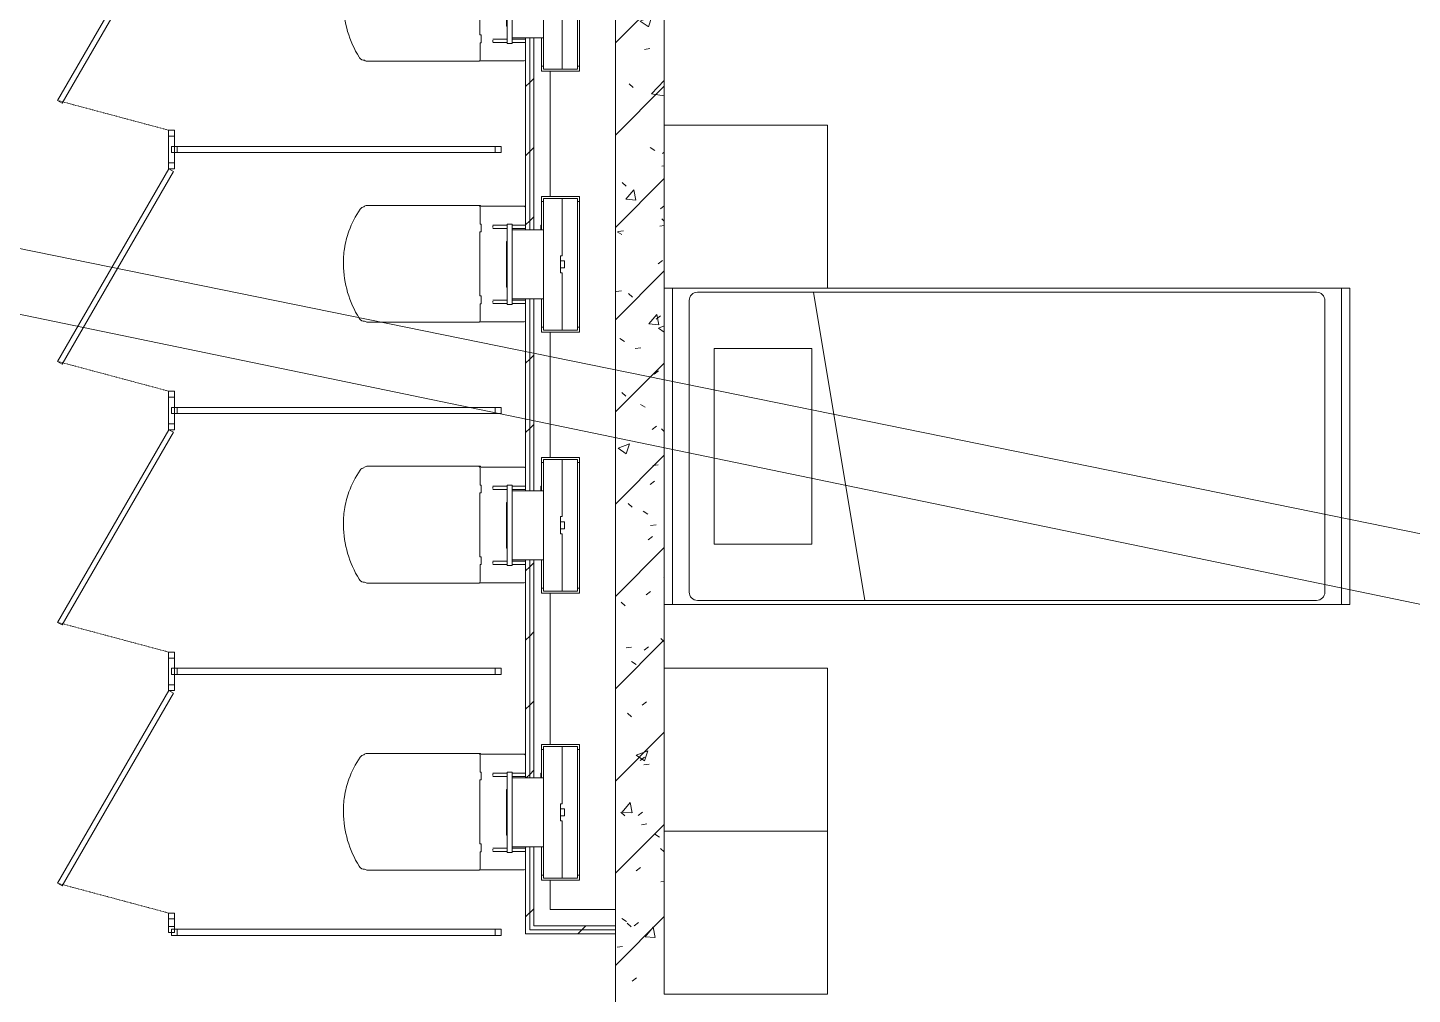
# Model space of a CAD drawing. Header units: millimetres. Extents: x -515342 to 330399, y -224905 to 507333.
# Drawn here: x -372567 to -368325, y 386229 to 389193 of the extents above; entities that cross this region are included whole.
import ezdxf

# ---------------------------------------------------------------- set-up
doc = ezdxf.new("R2010")
doc.units = ezdxf.units.MM
doc.linetypes.add('ASVP_Невидимые', pattern=[5, 3, -2])
for name, color, linetype, lineweight in [('Витраж', 7, 'Continuous', 0), ('Мебель', 7, 'Continuous', 0), ('Обобщенные модели', 7, 'Continuous', 0), ('Панели витража', 7, 'Continuous', 0), ('Сантехника', 7, 'Continuous', 0), ('Стены внутренние', 7, 'Continuous', 0), ('Стены отделка', 7, 'Continuous', 0), ('Стены перегородки', 7, 'Continuous', 0), ('Стены штриховка', 7, 'Continuous', 0), ('экспертиза ДУ', 1, 'Continuous', 0)]:
    doc.layers.add(name, color=color, linetype=linetype, lineweight=lineweight)
pattern_1 = [(45, (-374461.89, 375834.49), (-106.066, 106.066), [])]

# ---------------------------------------------------------------- blocks, each defined once
blk = doc.blocks.new('Кровать-Больница - 0970 x 2100 мм-8734026-О_АР_П_4__10_050_План 4 этажа')
at = {"layer": 'Мебель'}
for p, q in [((-76.5, 659), (-76.5, 633.6)), ((893.5, 659), (893.5, 633.6)), ((-76.5, 633.6), (-76.5, -1415.6)), ((-76.5, 633.6), (893.5, 633.6)), ((893.5, -1415.6), (893.5, 633.6)), ((-63.8, -1339.4), (-63.8, 557.4)), ((-38.4, 582.8), (855.4, 582.8)), ((880.8, -1339.4), (880.8, 557.4)), ((108.5, 506.6), (108.5, 206.6)), ((108.5, 506.6), (708.5, 506.6)), ((708.5, 506.6), (708.5, 206.6)), ((880.8, 201.8), (-63.8, 45.1)), ((108.5, 206.6), (708.5, 206.6)), ((-38.4, -1364.8), (855.4, -1364.8)), ((-76.5, -1415.6), (-76.5, -1441)), ((-76.5, -1415.6), (893.5, -1415.6)), ((-76.5, -1441), (893.5, -1441)), ((893.5, -1415.6), (893.5, -1441))]:
    blk.add_line(p, q, dxfattribs=at)
for centre, start, end in [((-38.4, 557.4), 90, 180), ((855.4, 557.4), 360, 90), ((-38.4, -1339.4), 180, 270), ((855.4, -1339.4), 270, 0)]:
    blk.add_arc(centre, 25.4, start, end, dxfattribs=at)
blk = doc.blocks.new('Прикроватная тумба - Прикроватная тумба-8750228-О_АР_П_4__10_050_План 4 этажа')
at = {"layer": 'Мебель'}
for p, q in [((0, 0), (0, -500)), ((0, -500), (500, -500))]:
    blk.add_line(p, q, dxfattribs=at)
blk = doc.blocks.new('Гардероб встроенный - Шкаф для одежды-8752862-О_АР_П_4__10_050_План 4 этажа')
at = {"layer": 'Мебель'}
for p, q in [((500, 500), (0, 500)), ((0, 500), (0, 0)), ((500, 0), (500, 500)), ((0, 0), (500, 0))]:
    blk.add_line(p, q, dxfattribs=at)
blk = doc.blocks.new('Прямоугольный импост - ASVP_ПерегородкаСантехническая_Профиль_18х19мм-9141849-О_АР_П_4__10_050_План 4 этажа')
at = {"layer": 'Витраж'}
for p, q in [((-18, -9.5), (-18, 9.5)), ((-18, 9.5), (0, 9.5)), ((0, 9.5), (0, -9.5)), ((0, -9.5), (-18, -9.5))]:
    blk.add_line(p, q, dxfattribs=at)
blk = doc.blocks.new('ASVP_ПерегородкаСантехническая_Панель - ASVP_ПанельСантехническая_ЛДСП16мм-9055899-О_АР_П_4__10_050_План 4 этажа')
at = {"layer": 'Панели витража'}
for p, q in [((41, 9.5), (-41, 9.5)), ((-41, 9.5), (-41, -9.5)), ((41, -9.5), (41, 9.5)), ((-41, -9.5), (41, -9.5))]:
    blk.add_line(p, q, dxfattribs=at)
blk = doc.blocks.new('Прямоугольный импост - ASVP_ПерегородкаСантехническая_Профиль_18х19мм-8968557-О_АР_П_4__10_050_План 4 этажа')
at = {"layer": 'Витраж'}
for p, q in [((-9, -9.5), (-9, 9.5)), ((-9, 9.5), (9, 9.5)), ((9, 9.5), (9, -9.5)), ((9, -9.5), (-9, -9.5))]:
    blk.add_line(p, q, dxfattribs=at)
blk = doc.blocks.new('ASVP_ПерегородкаСантехническая_Дверь - ASVP_ДверьСантехническая_Л-8879854-О_АР_П_4__10_050_План 4 этажа')
at = {"layer": 'Панели витража'}
for p, q in [((-341, -8), (-333, 5.9)), ((257.6, -335.1), (-333, 5.9)), ((249.6, -349), (-341, -8)), ((249.6, -349), (257.6, -335.1))]:
    blk.add_line(p, q, dxfattribs=at)
at = {"layer": 'Панели витража', "linetype": 'ASVP_Невидимые'}
blk.add_line((341, -8), (249.6, -349), dxfattribs=at)
blk = doc.blocks.new('ASVP_ПерегородкаСантехническая_Панель - ASVP_ПанельСантехническая_ЛДСП16мм-8879601-О_АР_П_4__10_050_План 4 этажа')
at = {"layer": 'Панели витража'}
for p, q in [((11.5, 9.5), (-11.5, 9.5)), ((-11.5, 9.5), (-11.5, -9.5)), ((11.5, -9.5), (11.5, 9.5)), ((-11.5, -9.5), (11.5, -9.5))]:
    blk.add_line(p, q, dxfattribs=at)
blk = doc.blocks.new('ASVP_ПерегородкаСантехническая_Панель - ASVP_ПанельСантехническая_ЛДСП16мм-10251234-О_АР_П_4__10_050_План 4 этажа')
at = {"layer": 'Панели витража'}
for p, q in [((487, 9.5), (-487, 9.5)), ((-487, 9.5), (-487, -9.5)), ((487, -9.5), (487, 9.5)), ((-487, -9.5), (487, -9.5))]:
    blk.add_line(p, q, dxfattribs=at)
blk = doc.blocks.new('Прямоугольный импост - ASVP_ПерегородкаСантехническая_Профиль_18х19мм-8833912-О_АР_П_4__10_050_План 4 этажа')
at = {"layer": 'Витраж'}
for p, q in [((-18, -9.5), (-18, 9.5)), ((-18, 9.5), (0, 9.5)), ((0, 9.5), (0, -9.5)), ((0, -9.5), (-18, -9.5))]:
    blk.add_line(p, q, dxfattribs=at)
blk = doc.blocks.new('Прямоугольный импост - ASVP_ПерегородкаСантехническая_Профиль_18х19мм-8833913-О_АР_П_4__10_050_План 4 этажа')
at = {"layer": 'Витраж'}
for p, q in [((0, 9.5), (-18, 9.5)), ((-18, 9.5), (-18, -9.5)), ((0, -9.5), (0, 9.5)), ((-18, -9.5), (0, -9.5))]:
    blk.add_line(p, q, dxfattribs=at)
blk = doc.blocks.new('ВК_01_Инсталляция с унитазом Geberit - 400_74_Geberit_Duofix_H112_Sigma_12_cm_ready_for_support_handles-V107-О_АР_П_4__10_050_План 4 этажа')
at = {"layer": 'Обобщенные модели'}
for p, q in [((-178.4, -3.7), (-178.4, -136.8)), ((176, -138), (176, -3.9)), ((-180.8, -139.6), (-180.8, -486.2)), ((-178.2, -140.3), (-180.8, -142.9)), ((-175.1, -139.6), (-123.3, -139.6)), ((-123.3, -135.7), (-99.2, -135.7)), ((-123.3, -139.6), (-123.3, -135.7)), ((-99.2, -135.7), (-99.2, -139.7)), ((-99.2, -139.7), (96.6, -139.7)), ((96.6, -139.7), (96.7, -135.7)), ((96.7, -135.7), (120.7, -135.7)), ((120.7, -135.7), (120.7, -139.6)), ((120.7, -139.6), (172.1, -139.6)), ((177.5, -483.4), (177.5, -144.5))]:
    blk.add_line(p, q, dxfattribs=at)
for centre, radius, start, end in [((-173.9, -4.6), 4.61, 85.7424, 169.6637), ((171.3, -4.7), 4.78, 9.3401, 67.5533), ((-174.9, -142.1), 6.37, 123.7636, 156.6535), ((-175.3, -145.6), 6.04, 88.6989, 119.3011), ((172.1, -147.1), 7.56, 47.4267, 90), ((162.6, -144.5), 14.9, 360, 25.6266), ((-153.9, -480.3), 27.5, 192.3562, 214.291), ((-158.2, -491.4), 18.9, 193.5902, 235.7095), ((-2.4, -262.9), 295.5, 235.7095, 250.2905), ((-1.6, -260.9), 299.9, 303.8485, 304.273), ((157.8, -494.9), 16.7, 304.273, 5.1522), ((159.4, -483.4), 18.1, 326.2581, 360), ((-2.4, -262.9), 295.5, 250.2905, 261.1454), ((-4.8, -234.1), 324.1, 270.8546, 301.6815), ((-4.2, -274.7), 283.5, 261.1454, 270.8546)]:
    blk.add_arc(centre, radius, start, end, dxfattribs=at)
at = {"layer": 'Сантехника', "lineweight": 18}
for p, q in [((-208, 165), (-197.5, 165)), ((-208, 49), (-208, 165)), ((-201.8, 112), (-201.8, 159)), ((-201.8, 159), (201.8, 159)), ((-197.5, 165), (-192.5, 165)), ((-191.9, 165), (-194.2, 165)), ((-192.5, 165), (-192.5, 159)), ((-192.5, 165), (-189.2, 165)), ((-189.2, 165), (-149.2, 165)), ((149.2, 165), (-149.2, 165)), ((149.2, 165), (189.2, 165)), ((189.2, 165), (192.5, 165)), ((194.2, 165), (191.9, 165)), ((192.5, 159), (192.5, 165)), ((192.5, 165), (197.5, 165)), ((197.5, 165), (208, 165)), ((201.8, 159), (201.8, 112)), ((208, 165), (208, 49)), ((-201.8, 55), (-201.8, 112)), ((-201.8, 112), (-26.5, 112)), ((-26.5, 107), (-26.5, 112)), ((26.5, 107), (-26.5, 107)), ((-10.5, 119.5), (-10.5, 107)), ((-10.5, 119.5), (10.5, 119.5)), ((-10.1, 119.5), (-10.5, 119.5)), ((10.5, 119.5), (10.1, 119.5)), ((10.5, 107), (10.5, 119.5)), ((26.5, 112), (201.8, 112)), ((26.5, 112), (26.5, 107)), ((201.8, 112), (201.8, 55)), ((-197.5, 49), (-208, 49)), ((-201.8, 55), (201.8, 55)), ((-192.5, 49), (-197.5, 49)), ((-192.5, 55), (-192.5, 49)), ((-189.2, 49), (-192.5, 49)), ((-149.2, 49), (-189.2, 49)), ((-149.2, 49), (-106, 49)), ((-120, 47), (-120, 49)), ((-106, 47), (-120, 47)), ((-106, 55), (-106, -41)), ((106, -41), (106, 55)), ((106, 49), (149.2, 49)), ((189.2, 49), (149.2, 49)), ((192.5, 49), (189.2, 49)), ((192.5, 49), (192.5, 55)), ((197.5, 49), (192.5, 49)), ((208, 49), (197.5, 49)), ((-123, -41), (123, -41)), ((-123, -56), (-123, -41)), ((-120, 0), (-120, -41)), ((-110, -41), (-110, 0)), ((110, 0), (110, -41)), ((120, -41), (120, 0)), ((123, -41), (123, -56)), ((123, -56), (-123, -56)), ((-120, -56), (-120, -100)), ((-110, -100), (-110, -56)), ((-70.3, -58.7), (-70.3, -56)), ((-70.3, -59), (70.2, -59)), ((70.2, -56), (70.2, -58.7)), ((110, -56), (110, -100)), ((120, -100), (120, -56)), ((-112.5, -100), (-117.5, -100)), ((117.5, -100), (112.5, -100))]:
    blk.add_line(p, q, dxfattribs=at)

msp = doc.modelspace()

# ---------------------------------------------------------------- hatches: boundary and pattern name
at = {"layer": 'Стены внутренние'}
h = msp.add_hatch(dxfattribs=at)
h.set_pattern_fill('FP_6', color=256, style=0, pattern_type=2)
h.set_pattern_definition(pattern_1)
h.paths.add_polyline_path([(-371029.3897, 386414.4886), (-371030.0508, 386681.4886), (-371041.8897, 386681.4886), (-371041.8897, 386414.4886)])
h.paths.add_polyline_path([(-371041.8897, 386893.4886), (-371029.3897, 386893.4886), (-371029.3897, 387561.4886), (-371041.8897, 387561.4886), (-371041.8897, 387002.8272)])
h.paths.add_polyline_path([(-371041.8897, 387773.4886), (-371029.3897, 387773.4886), (-371029.3897, 388361.4886), (-371041.8897, 388361.4886), (-371041.8897, 388074.7971)])
h.paths.add_polyline_path([(-371029.3897, 388573.4886), (-371029.3897, 389161.4886), (-371041.8897, 389161.4886), (-371041.8897, 388573.4886), (-371034.965, 388573.4886)])
h.paths.add_polyline_path([(-371029.3897, 389373.4886), (-371029.3897, 389961.4886), (-371041.8897, 389961.4886), (-371041.8897, 389373.4886), (-371037.043, 389373.4886)])
h.paths.add_polyline_path([(-371029.3897, 390173.4886), (-371029.3897, 390804.2198), (-371041.8897, 390804.2198), (-371041.8897, 390173.4886), (-371039.1209, 390173.4886)])
h.paths.add_polyline_path([(-371041.8897, 391016.2198), (-371029.3897, 391016.2198), (-371029.3897, 391239.4886), (-371041.8897, 391239.4886), (-371041.8897, 391022.7142)])
h = msp.add_hatch(dxfattribs=at)
h.set_pattern_fill('FP_6', color=256, style=0, pattern_type=2)
h.set_pattern_definition(pattern_1)
h.paths.add_polyline_path([(-371016.8897, 386426.9886), (-371017.5199, 386681.4886), (-371029.3897, 386681.4886), (-371029.3897, 386426.9886)])
h.paths.add_polyline_path([(-371016.8897, 386893.4886), (-371016.8897, 387561.4886), (-371029.3897, 387561.4886), (-371029.3897, 386893.4886), (-371018.072, 386893.4886)])
h.paths.add_polyline_path([(-371029.3897, 387773.4886), (-371016.8897, 387773.4886), (-371016.8897, 388361.4886), (-371029.3897, 388361.4886), (-371029.3897, 388074.7971)])
h.paths.add_polyline_path([(-371016.8897, 388573.4886), (-371016.8897, 389161.4886), (-371029.3897, 389161.4886), (-371029.3897, 388573.4886), (-371022.447, 388573.4886)])
h.paths.add_polyline_path([(-371029.3897, 389373.4886), (-371016.8897, 389373.4886), (-371016.8897, 389961.4886), (-371029.3897, 389961.4886), (-371029.3897, 389504.0902)])
h.paths.add_polyline_path([(-371016.8897, 390173.4886), (-371016.8897, 390702.2198), (-371026.8897, 390702.2198), (-371026.8897, 390716.2553), (-371020.8897, 390716.2553), (-371020.8897, 390718.594), (-371026.8897, 390719.6506), (-371026.8897, 390804.2198), (-371029.3897, 390804.2198), (-371029.3897, 390173.4886), (-371026.6137, 390173.4886)])
h.paths.add_polyline_path([(-371028.8897, 391016.2198), (-371028.8447, 391030.2198), (-371026.8897, 391030.2198), (-371026.8897, 391101.8456), (-371020.8897, 391101.8456), (-371020.8897, 391104.1843), (-371026.8897, 391105.2198), (-371026.8897, 391118.2198), (-371016.8897, 391118.2198), (-371016.8897, 391239.4886), (-371029.3897, 391239.4886), (-371029.3897, 391016.2198)])
h = msp.add_hatch(dxfattribs=at)
h.set_pattern_fill('FP_3', color=256, style=0, pattern_type=2)
h.set_pattern_definition([(45, (-374461.89, 375834.49), (-141.4214, 141.4214), [])])
h.paths.add_polyline_path([(-370616.8897, 385229.4886), (-370616.8897, 391239.4886), (-370766.8897, 391239.4886), (-370766.8897, 385229.4886)])
h = msp.add_hatch(dxfattribs=at)
h.set_pattern_fill('FP_4', color=256, style=0, pattern_type=2)
h.set_pattern_definition([(50, (-374461.9, 375834.5), (364.368, -31.8783), [38.1, -419.1]), (355, (-374461.9, 375834.5), (-70.486, 382.113), [30.48, -335.28]), (100.451, (-374431.53, 375831.83), (293.885, 350.233), [32.38, -356.18]), (46.184, (-374461.9, 375936.1), (542.158, -84.086), [57.15, -628.65]), (96.636, (-374416.7, 375929.1), (474.805, 494.855), [48.57, -534.27]), (351.184, (-374461.9, 375936.1), (474.81, 494.85), [45.72, -502.92]), (21, (-374411.1, 375910.7), (303.2285, -204.5305), [38.1, -419.1]), (326, (-374411.1, 375910.7), (123.604, 368.376), [30.48, -335.28]), (71.451, (-374385.82, 375893.64), (426.834, 163.843), [32.38, -356.18]), (37.5, (-374461.89, 375834.49), (6.1766, 169.1102), [16.764, -314.452, 16.764, -323.596, -336.55]), (37.5, (-374461.89, 375834.49), (6.1766, 169.1102), [-671.576, 16.764, -319.786]), (7.5, (-374461.89, 375834.49), (133.6389, 200.3615), [16.764, -177.292, 16.764, -306.832, -128.27]), (7.5, (-374461.89, 375834.49), (133.6389, 200.3615), [-517.652, 16.764, -111.506]), (327.5, (-374575.17, 375834.49), (271.1818, -11.4584), [16.764, -110.236, 16.764, -379.476, -525.78]), (327.5, (-374575.17, 375834.49), (271.1818, -11.4584), [-523.24, 16.764, -509.016]), (317.5, (-374625.97, 375834.5), (296.2585, 50.853), [16.764, -148.336, 16.764, -246.38, -373.38]), (317.5, (-374625.97, 375834.5), (296.2585, 50.853), [-428.244, 16.764, -356.616])])
h.paths.add_polyline_path([(-370616.8897, 385229.4886), (-370616.8897, 391239.4886), (-370766.8897, 391239.4886), (-370766.8897, 385229.4886)])
h = msp.add_hatch(dxfattribs=at)
h.set_pattern_fill('FP_6', color=256, style=0, pattern_type=2)
h.set_pattern_definition(pattern_1)
h.paths.add_polyline_path([(-370766.8897, 386414.4886), (-370766.8897, 386426.9886), (-371029.3897, 386426.9886), (-371029.3897, 386414.4886), (-370961.2122, 386414.4886)])
h = msp.add_hatch(dxfattribs=at)
h.set_pattern_fill('FP_6', color=256, style=0, pattern_type=2)
h.set_pattern_definition(pattern_1)
h.paths.add_polyline_path([(-370766.8897, 386426.9886), (-370766.8897, 386439.4886), (-371016.8897, 386439.4886), (-371016.8897, 386426.9886), (-370961.2122, 386426.9886)])

# ---------------------------------------------------------------- linework, layer by layer
at = {"layer": 'Стены отделка'}
for p, q in [((-371041.8897, 389161.4886), (-371041.8897, 388573.4886)), ((-370966.8897, 388675.4886), (-370966.8897, 389059.4886)), ((-371041.8897, 388361.4886), (-371041.8897, 387773.4886)), ((-370966.8897, 387875.4886), (-370966.8897, 388259.4886)), ((-371041.8897, 387561.4886), (-371041.8897, 386893.4886)), ((-370966.8897, 386995.4886), (-370966.8897, 387459.4886)), ((-371041.8897, 386681.4886), (-371041.8897, 386414.4886)), ((-370966.8897, 386489.4886), (-370966.8897, 386579.4886)), ((-370766.8897, 386489.4886), (-370966.8897, 386489.4886)), ((-371041.8897, 386414.4886), (-370766.8897, 386414.4886))]:
    msp.add_line(p, q, dxfattribs=at)
at = {"layer": 'Стены перегородки'}
for p, q in [((-370766.8897, 391239.4886), (-370766.8897, 385229.4886)), ((-370616.8897, 387229.4886), (-370616.8897, 391239.4886))]:
    msp.add_line(p, q, dxfattribs=at)
at = {"layer": 'Стены штриховка'}
for p, q in [((-371029.3897, 389161.4886), (-371029.3897, 388573.4886)), ((-371016.8897, 389161.4886), (-371016.8897, 388573.4886)), ((-371029.3897, 388361.4886), (-371029.3897, 387773.4886)), ((-371016.8897, 388361.4886), (-371016.8897, 387773.4886)), ((-371029.3897, 387561.4886), (-371029.3897, 386893.4886)), ((-371016.8897, 387561.4886), (-371016.8897, 386893.4886)), ((-371029.3897, 386681.4886), (-371029.3897, 386426.9886)), ((-371016.8897, 386681.4886), (-371016.8897, 386439.4886)), ((-370766.8897, 386426.9886), (-371029.3897, 386426.9886)), ((-370766.8897, 386439.4886), (-371016.8897, 386439.4886))]:
    msp.add_line(p, q, dxfattribs=at)
at = {"layer": 'экспертиза ДУ', "elevation": 0}
msp.add_lwpolyline([(-348996.6656, 383425.0806), (-433576.4427, 400949.3698), (-348122.8399, 383527.1483)], dxfattribs=at)

# ---------------------------------------------------------------- block references
at = {"layer": 'Витраж', "extrusion": (0, 0, -1), "rotation": 270.0000000000006}
for name, p in [('Прямоугольный импост - ASVP_ПерегородкаСантехническая_Профиль_18х19мм-8968557-О_АР_П_4__10_050_План 4 этажа', (372126.8897, 388869.4886)), ('Прямоугольный импост - ASVP_ПерегородкаСантехническая_Профиль_18х19мм-8968557-О_АР_П_4__10_050_План 4 этажа', (372126.8897, 388769.4886)), ('Прямоугольный импост - ASVP_ПерегородкаСантехническая_Профиль_18х19мм-8968557-О_АР_П_4__10_050_План 4 этажа', (372126.8897, 388069.4886)), ('Прямоугольный импост - ASVP_ПерегородкаСантехническая_Профиль_18х19мм-8968557-О_АР_П_4__10_050_План 4 этажа', (372126.8897, 387969.4886)), ('Прямоугольный импост - ASVP_ПерегородкаСантехническая_Профиль_18х19мм-8968557-О_АР_П_4__10_050_План 4 этажа', (372126.8897, 387269.4886)), ('Прямоугольный импост - ASVP_ПерегородкаСантехническая_Профиль_18х19мм-8968557-О_АР_П_4__10_050_План 4 этажа', (372126.8897, 387169.4886)), ('Прямоугольный импост - ASVP_ПерегородкаСантехническая_Профиль_18х19мм-8968557-О_АР_П_4__10_050_План 4 этажа', (372126.8897, 386469.4886)), ('Прямоугольный импост - ASVP_ПерегородкаСантехническая_Профиль_18х19мм-9141849-О_АР_П_4__10_050_План 4 этажа', (372126.8897, 386419.4886))]:
    msp.add_blockref(name, p, dxfattribs=at)
at = {"layer": 'Витраж', "extrusion": (0, 0, -1)}
for p in [(372126.8897, 388819.4886), (372126.8897, 388019.4886), (372126.8897, 387219.4886), (372126.8897, 386419.4886)]:
    msp.add_blockref('Прямоугольный импост - ASVP_ПерегородкаСантехническая_Профиль_18х19мм-8833912-О_АР_П_4__10_050_План 4 этажа', p, dxfattribs=at)
at = {"layer": 'Витраж'}
for p in [(-371116.8897, 388819.4886), (-371116.8897, 388019.4886), (-371116.8897, 387219.4886), (-371116.8897, 386419.4886)]:
    msp.add_blockref('Прямоугольный импост - ASVP_ПерегородкаСантехническая_Профиль_18х19мм-8833913-О_АР_П_4__10_050_План 4 этажа', p, dxfattribs=at)
at = {"layer": 'Мебель'}
for name, p, rotation in [('Прикроватная тумба - Прикроватная тумба-8750228-О_АР_П_4__10_050_План 4 этажа', (-370116.8897, 388394.4886), 180), ('Кровать-Больница - 0970 x 2100 мм-8734026-О_АР_П_4__10_050_План 4 этажа', (-369957.8832, 387501.0066), 89.99999999999993), ('Гардероб встроенный - Шкаф для одежды-8752862-О_АР_П_4__10_050_План 4 этажа', (-370116.8897, 387229.4886), 180), ('Гардероб встроенный - Шкаф для одежды-8752862-О_АР_П_4__10_050_План 4 этажа', (-370116.8897, 386729.4886), 180)]:
    msp.add_blockref(name, p, dxfattribs=dict(at, rotation=rotation))
at = {"layer": 'Панели витража'}
for name, p, rotation in [('ASVP_ПерегородкаСантехническая_Дверь - ASVP_ДверьСантехническая_Л-8879854-О_АР_П_4__10_050_План 4 этажа', (-372126.8897, 389219.4886), 269.9999999999994), ('ASVP_ПерегородкаСантехническая_Панель - ASVP_ПанельСантехническая_ЛДСП16мм-9055899-О_АР_П_4__10_050_План 4 этажа', (-372126.8897, 388819.4886), 269.9999999999994), ('ASVP_ПерегородкаСантехническая_Панель - ASVP_ПанельСантехническая_ЛДСП16мм-10251234-О_АР_П_4__10_050_План 4 этажа', (-371621.8897, 388819.4886), 180), ('ASVP_ПерегородкаСантехническая_Дверь - ASVP_ДверьСантехническая_Л-8879854-О_АР_П_4__10_050_План 4 этажа', (-372126.8897, 388419.4886), 269.9999999999994), ('ASVP_ПерегородкаСантехническая_Панель - ASVP_ПанельСантехническая_ЛДСП16мм-9055899-О_АР_П_4__10_050_План 4 этажа', (-372126.8897, 388019.4886), 269.9999999999994), ('ASVP_ПерегородкаСантехническая_Панель - ASVP_ПанельСантехническая_ЛДСП16мм-10251234-О_АР_П_4__10_050_План 4 этажа', (-371621.8897, 388019.4886), 180), ('ASVP_ПерегородкаСантехническая_Дверь - ASVP_ДверьСантехническая_Л-8879854-О_АР_П_4__10_050_План 4 этажа', (-372126.8897, 387619.4886), 269.9999999999994), ('ASVP_ПерегородкаСантехническая_Панель - ASVP_ПанельСантехническая_ЛДСП16мм-9055899-О_АР_П_4__10_050_План 4 этажа', (-372126.8897, 387219.4886), 269.9999999999994), ('ASVP_ПерегородкаСантехническая_Панель - ASVP_ПанельСантехническая_ЛДСП16мм-10251234-О_АР_П_4__10_050_План 4 этажа', (-371621.8897, 387219.4886), 180), ('ASVP_ПерегородкаСантехническая_Дверь - ASVP_ДверьСантехническая_Л-8879854-О_АР_П_4__10_050_План 4 этажа', (-372126.8897, 386819.4886), 269.9999999999994), ('ASVP_ПерегородкаСантехническая_Панель - ASVP_ПанельСантехническая_ЛДСП16мм-8879601-О_АР_П_4__10_050_План 4 этажа', (-372126.8897, 386448.9886), 269.9999999999994), ('ASVP_ПерегородкаСантехническая_Панель - ASVP_ПанельСантехническая_ЛДСП16мм-10251234-О_АР_П_4__10_050_План 4 этажа', (-371621.8897, 386419.4886), 180)]:
    msp.add_blockref(name, p, dxfattribs=dict(at, rotation=rotation))
at = {"layer": 'Сантехника', "rotation": 269.9999999999998}
for p in [(-371041.8897, 389267.4886), (-371041.8897, 388467.4886), (-371041.8897, 387667.4886), (-371041.8897, 386787.4886)]:
    msp.add_blockref('ВК_01_Инсталляция с унитазом Geberit - 400_74_Geberit_Duofix_H112_Sigma_12_cm_ready_for_support_handles-V107-О_АР_П_4__10_050_План 4 этажа', p, dxfattribs=at)

doc.saveas('drawing.dxf')
